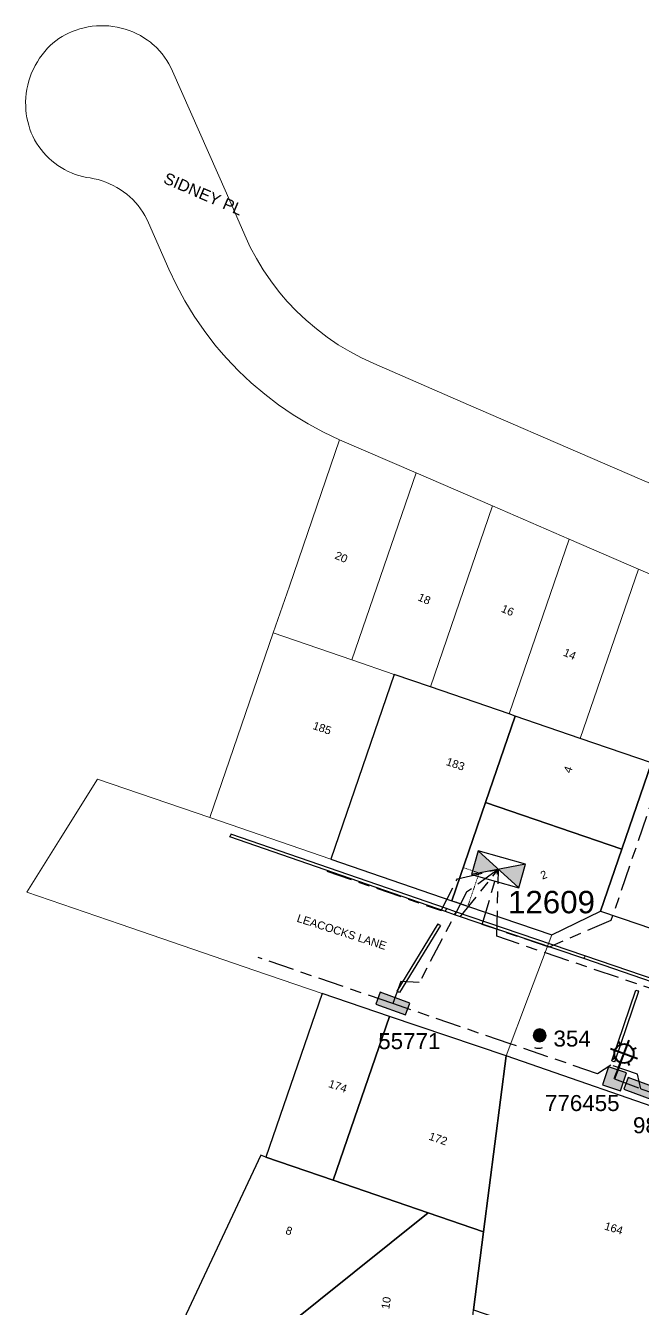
# Model space of a CAD drawing. Header units: metres. Extents: x 305620 to 306163, y 6240209 to 6240554.
# Drawn here: x 305619.7 to 305716.2, y 6240353.7 to 6240554.2 of the extents above; entities that cross this region are included whole.
import ezdxf
from ezdxf.enums import TextEntityAlignment as Align

# ---------------------------------------------------------------- set-up
doc = ezdxf.new("R2010")
doc.units = ezdxf.units.M
for name, pattern in [('Cable Exist UG', [8.2, 4, -1.2, 1.8, -1.2]), ('HIDDEN', [0.375, 0.25, -0.125]), ('HIDDEN2', [0.1875, 0.125, -0.0625])]:
    doc.linetypes.add(name, pattern=pattern)
doc.layers.get('0').update_dxf_attribs({"color": 6})
for name, color, linetype in [('_User Miscellaneous1', 7, 'Continuous'), ('Duct_SP_EXT', 7, 'Continuous'), ('Equip_SP_SL_EXT', 7, 'Continuous'), ('Mains_HV_EXT', 7, 'Continuous'), ('Mains_LV_EXT', 7, 'Continuous'), ('Mains_LV_SL_EXT', 7, 'Continuous'), ('Sub_SP_EXT', 7, 'Continuous'), ('SupportsOH_SP_TR_HV_LV_SL_EXT', 7, 'Continuous'), ('SupportsUG_SP_LV_EXT', 7, 'Continuous'), ('SupportsUG_SP_LV_SL_EXT', 7, 'Continuous')]:
    doc.layers.add(name, color=color, linetype=linetype)
for name, color, linetype, lineweight in [('Cadastre Land Parcels_SP_EXT', 9, 'Continuous', 5), ('Cadastre Other Property_SP_EXT', 9, 'HIDDEN', 5), ('Cadastre Roads_SP_EXT', 9, 'Continuous', 5)]:
    doc.layers.add(name, color=color, linetype=linetype, lineweight=lineweight)
doc.styles.add('COLUMN_LABEL', font='arial.ttf')
doc.styles.add('iecARIAL', font='arial.ttf', dxfattribs={"height": 2})
doc.styles.add('POLE_LABEL', font='arial.ttf')
doc.styles.get("Standard").update_dxf_attribs({"font": 'arial.ttf'})

# ---------------------------------------------------------------- blocks, each defined once
blk = doc.blocks.new('SUB_PADMOUNT_EXT')
for points in [[(0, 0), (-3.84, 1.92), (-3.84, -1.92)], [(0, 0), (3.84, 1.92), (3.84, -1.92)]]:
    blk.add_hatch(color=256).paths.add_polyline_path(points)
for p, q in [((3.84, 1.92), (-3.84, -1.92)), ((-3.84, 1.92), (3.84, -1.92))]:
    blk.add_line(p, q)
blk.add_lwpolyline([(-3.84, -1.92), (3.84, -1.92), (3.84, 1.92), (-3.84, 1.92)], close=True)
for tag, height, flags, p in [('ASSET_NUM', 3.5, 8, (2, 2)), ('STREET_CODE', 0.2, 9, (1.5, 0)), ('CONSTRUCTED_VOLTAGE', 0.2, 9, (1.5, -0.2)), ('OPERATING_VOLTAGE', 0.2, 9, (1.5, -0.6)), ('ORIENTATION', 0.2, 9, (1.5, -0.8)), ('OWNED_BY', 0.2, 9, (1.5, -1)), ('OPERATED_BY', 0.2, 9, (1.5, -1.2)), ('SECONDARY_VOLTAGE', 0.2, 9, (1.5, -1.6)), ('STATE', 0.2, 9, (1.5, -1.8)), ('NO_PHASES', 0.2, 9, (1.5, -0.4)), ('MAINTAINED_BY', 0.2, 9, (1.5, -1.4)), ('PARENT', 0.2, 9, (1.5, -2)), ('SUBSTATION_TYPE', 0.2, 9, (1.5, -2.2)), ('STREETNAME', 0.2, 9, (1.5, -3)), ('SUBURB', 0.2, 9, (1.5, -3.2)), ('Z', 0.2, 1, (1.5, -3.6)), ('USAGE', 0.2, 9, (1.5, -2.4)), ('LEGEND', 0.2, 9, (1.5, -2.6)), ('LOCATION', 0.2, 9, (1.5, -2.8)), ('NOTES', 0.2, 9, (1.5, -3.4))]:
    blk.add_attdef(tag, text='', height=height, dxfattribs=dict(flags=flags)).set_placement(p, align=Align.MIDDLE_LEFT)
blk = doc.blocks.new('COLUMN_EXT')
blk.add_hatch(color=256).paths.add_polyline_path([(-1.49, 1.48), (-1.49, -1.49), (1.48, -1.49), (1.48, 1.48)])
blk.add_lwpolyline([(-1.49, -1.49), (1.48, -1.49), (1.48, 1.48), (-1.49, 1.48)], close=True)
for tag, height, style, flags, p in [('ASSET_NUM', 2.5, 'COLUMN_LABEL', 8, (2, 2)), ('STRUCTURE_PLANT_NUMBER', 0.2, 'POLE_LABEL', 9, (1.81, 0.03)), ('STREET_CODE', 0.2, 'COLUMN_LABEL', 9, (1.81, -0.2))]:
    blk.add_attdef(tag, text='', height=height, dxfattribs=dict(style=style, flags=flags)).set_placement(p, align=Align.MIDDLE_LEFT)
at = {"flags": 9}
for tag, p in [('COLUMN_TYPE', (1.81, -0.4)), ('OWNED_BY', (1.81, -0.6)), ('STATE', (1.81, -0.8)), ('USAGE', (1.81, -1)), ('STREETNAME', (1.81, -1.6)), ('SUBURB', (1.81, -1.8)), ('LEGEND', (1.81, -1.2)), ('LOCATION', (1.81, -1.4)), ('NOTES', (1.81, -2))]:
    blk.add_attdef(tag, text='', height=0.2, dxfattribs=at).set_placement(p, align=Align.MIDDLE_LEFT)
at = {"flags": 1}
blk.add_attdef('Z', (1.81, -2.35), '', height=0.2, dxfattribs=at)
blk = doc.blocks.new('PILLAR_EXT')
blk.add_hatch(color=256).paths.add_polyline_path([(-2.475, 0.99), (-2.475, -0.99), (2.475, -0.99), (2.475, 0.99)])
blk.add_lwpolyline([(-2.475, -0.99), (2.475, -0.99), (2.475, 0.99), (-2.475, 0.99)], close=True)
at = {"style": 'iecARIAL', "flags": 8}
blk.add_attdef('ASSET_NUM', (1.5, 3.5), '', height=2.5, dxfattribs=at)
for tag, p, flags in [('OWNED_BY', (0, -0.2), 9), ('STATE', (0, -0.4), 9), ('SUPPORT_TYPE', (0, -0.6), 9), ('STREETNAME', (0, -1.8), 9), ('SUBURB', (0, -2), 1), ('USAGE', (0, -0.8), 9), ('LEGEND', (0, -1), 9), ('LOCATION', (0, -1.2), 9), ('NOTES', (0, -1.4), 9), ('PARENT', (0, -1.6), 9)]:
    blk.add_attdef(tag, p, '', height=0.2, dxfattribs=dict(flags=flags))
blk = doc.blocks.new('SL_LANTERN_EXT')
at = {"lineweight": 40}
for p, q in [((0, 1.97), (0, 6.47)), ((-2.25, 4.22), (2.25, 4.22)), ((-1.46, 5.68), (-1.06, 5.28)), ((1.46, 5.68), (1.06, 5.28)), ((-1.46, 2.76), (-1.06, 3.16)), ((0, 0), (0, 2.72)), ((1.46, 2.76), (1.06, 3.16))]:
    blk.add_line(p, q, dxfattribs=at)
blk.add_circle((0, 4.22), 1.5, dxfattribs=at)
at = {"style": 'iecARIAL', "flags": 8}
blk.add_attdef('ASSET_NUM', (1.5, 1.5), '', height=2.5, dxfattribs=at)
for tag, p, height, flags in [('OPERATING_VOLTAGE', (0.98, -1.65), 0.2, 9), ('ORIENTATION', (0.98, -1.85), 0.2, 9), ('OWNED_BY', (0.98, -2.05), 0.2, 9), ('CONSTRUCTED_VOLTAGE', (0.98, -0.65), 0.2, 9), ('CONTROL_TYPE', (0.98, -0.85), 0.2, 9), ('LANTERN_PURPOSE', (0.98, -1.05), 0.2, 9), ('LANTERN_TYPE', (0.98, -1.25), 0.2, 9), ('NO_PHASES', (0.98, -1.45), 0.2, 9), ('LNUMBER', (2.18, -3.25), 2.5, 8), ('STATE', (0.98, -2.25), 0.2, 9), ('USAGE', (0.98, -2.45), 0.2, 9), ('CEXIST', (0.98, -2.65), 0.2, 9), ('CNEW', (0.98, -2.85), 0.2, 9), ('CNUMBER', (0.98, -3.05), 0.2, 9), ('CREMOVE', (0.98, -3.25), 0.2, 9), ('CREPLACE', (0.98, -3.45), 0.2, 9), ('LKINGHEIGHT', (0.98, -3.65), 0.2, 9), ('LBRACKET', (0.98, -3.85), 0.2, 9), ('LBRACKETVOCAB', (0.98, -4.05), 0.2, 9), ('LCATEGORY', (0.98, -4.25), 0.2, 9), ('LCHARGE1', (0.98, -4.45), 0.2, 9), ('LCHARGE1PERCENT', (0.98, -4.65), 0.2, 9), ('LCHARGE2', (0.98, -4.85), 0.2, 9), ('LCHARGE2PERCENT', (0.98, -5.05), 0.2, 9), ('LCHARGE3', (0.98, -5.25), 0.2, 9), ('LCHARGE3PERCENT', (0.98, -5.45), 0.2, 9), ('LEXIST', (0.98, -5.65), 0.2, 9), ('LLAMP', (0.98, -5.85), 0.2, 9), ('LLAMPVOCAB', (0.98, -6.05), 0.2, 9), ('LMAST', (0.98, -6.25), 0.2, 9), ('LMASTVOCAB', (0.98, -6.45), 0.2, 9), ('LNEW', (0.98, -6.65), 0.2, 9), ('LANTNUMBER', (0.98, -6.85), 0.2, 9), ('LOUTREACH', (0.98, -7.25), 0.2, 9), ('LOUTREACHVOCAB', (0.98, -7.45), 0.2, 9), ('LRATECODE', (0.98, -7.65), 0.2, 9), ('LREMOVE', (0.98, -7.85), 0.2, 9), ('LREPLACE', (0.98, -8.05), 0.2, 9), ('STREETNAME', (0.98, -9.25), 0.2, 9), ('SUBURB', (0.98, -9.45), 0.2, 1), ('LTYPE', (0.98, -8.25), 0.2, 9), ('LTYPEVOCAB', (0.98, -8.45), 0.2, 9), ('LEGEND', (0.98, -8.65), 0.2, 9), ('LOCATION', (0.98, -8.85), 0.2, 9), ('NOTES', (0.98, -9.05), 0.2, 9)]:
    blk.add_attdef(tag, p, '', height=height, dxfattribs=dict(flags=flags))
blk = doc.blocks.new('POLE_EXT')
blk.add_hatch(color=256).paths.add_polyline_path([(-1, 0, 1), (1, 0, 1)])
blk.add_lwpolyline([(-1, 0, 1), (1, 0, 1)], format="xyb", close=True)
for tag, height, flags, p in [('pNumber', 2.5, 8, (-17.84, 2.07)), ('OWNED_BY', 0.2, 9, (1.35, -0.4)), ('SPECIAL_USE', 0.2, 9, (1.35, -0.8)), ('STATE', 0.2, 9, (1.35, -1)), ('cLV', 0.2, 9, (1.35, -1.4)), ('hDepth', 0.2, 9, (1.35, -1.6)), ('hDia', 0.2, 9, (1.35, -1.8)), ('cHV', 0.2, 9, (1.35, -2)), ('PARENT', 0.2, 9, (1.35, -0.6)), ('USAGE', 0.2, 9, (1.35, -1.2)), ('cLinedev', 0.2, 9, (1.35, -3.4)), ('pExisting', 0.2, 9, (1.35, -3.8)), ('LBRACKET', 0.2, 9, (1.35, -2.2)), ('LExisting', 0.2, 9, (1.35, -2.4)), ('LANTNUMBER', 0.2, 9, (1.35, -2.6)), ('LOther', 0.2, 9, (1.35, -2.8)), ('LRemove', 0.2, 9, (1.35, -3)), ('LEGEND', 0.2, 9, (1.35, -3.2)), ('LOCATION', 0.2, 9, (1.35, -3.6)), ('PFNUMBER', 0.2, 9, (1.35, -4)), ('pFooting', 0.2, 9, (1.35, -4.4)), ('pNew', 0.2, 9, (1.35, -4.6)), ('pRelocate', 0.2, 9, (1.35, -5)), ('pRemove', 0.2, 9, (1.35, -5.2)), ('pReplace', 0.2, 9, (1.35, -5.4)), ('pStay', 0.2, 9, (1.35, -5.6)), ('pType', 0.2, 9, (1.35, -5.8)), ('cspan', 0.2, 9, (1.35, -6)), ('NEWPFNUMBER', 0.2, 9, (1.35, -4.2)), ('STREETNAME', 0.2, 9, (1.35, -6.2)), ('SUBURB', 0.2, 9, (1.35, -6.4)), ('OPERATED_BY', 0.2, 9, (1.36, -7.01)), ('NOTES', 0.2, 9, (1.35, -6.6)), ('MAINTAINED_BY', 0.2, 9, (1.36, -6.81))]:
    blk.add_attdef(tag, text='', height=height, dxfattribs=dict(flags=flags)).set_placement(p, align=Align.MIDDLE_LEFT)
at = {"style": 'POLE_LABEL'}
for tag, height, flags, p in [('ASSET_NUM', 2.5, 8, (2, 2)), ('STRUCTURE_PLANT_NUMBER', 0.2, 9, (1.35, 0.03)), ('STREET_CODE', 0.2, 9, (1.35, -0.2))]:
    blk.add_attdef(tag, text='', height=height, dxfattribs=dict(at, flags=flags)).set_placement(p, align=Align.MIDDLE_LEFT)
at = {"flags": 1}
blk.add_attdef('Z', (1.35, -7.33), '', height=0.2, dxfattribs=at)

msp = doc.modelspace()

# ---------------------------------------------------------------- linework, layer by layer
at = {"layer": '_User Miscellaneous1', "color": 254, "linetype": 'Continuous'}
msp.add_lwpolyline([(305738.27499, 6240453.50403), (305730.70701, 6240457.68804), (305724.95204, 6240460.87296), (305717.46397, 6240439.06498), (305712.82704, 6240425.56197), (305709.51001, 6240415.903), (305715.50297, 6240413.84203), (305723.68803, 6240411.02799), (305731.69003, 6240434.33197), (305731.805, 6240434.664), (305738.27499, 6240453.50403)], close=True, dxfattribs=at)
at = {"layer": '_User Miscellaneous1', "linetype": 'Continuous'}
for points in [[(305682.94903, 6240450.90903), (305677.27604, 6240452.855), (305667.38199, 6240424.02102), (305686.28897, 6240417.52999), (305691.552, 6240432.86603), (305696.18602, 6240446.36396), (305695.23998, 6240446.69), (305682.94903, 6240450.90903)], [(305706.35602, 6240442.87597), (305696.18602, 6240446.36396), (305691.552, 6240432.86603), (305712.827, 6240425.56199), (305717.46403, 6240439.06504), (305706.35602, 6240442.87597)], [(305712.827, 6240425.56199), (305691.552, 6240432.86603), (305686.28897, 6240417.52999), (305701.88701, 6240412.175), (305709.51003, 6240415.90299), (305712.827, 6240425.56199)], [(305667.75502, 6240373.86497), (305676.52203, 6240399.415), (305666.02202, 6240403.018), (305657.23098, 6240377.476), (305667.75502, 6240373.86497)], [(305694.77897, 6240393.272), (305676.52203, 6240399.415), (305667.75502, 6240373.86497), (305682.55497, 6240368.78602), (305691.23701, 6240365.80797), (305694.77897, 6240393.272)], [(305723.898, 6240383.21497), (305694.77897, 6240393.272), (305691.23701, 6240365.80797), (305689.66504, 6240353.62099), (305719.54399, 6240343.36901), (305722.93296, 6240342.207), (305728.04698, 6240381.85898), (305723.898, 6240383.21497)], [(305682.55497, 6240368.78602), (305667.75502, 6240373.86497), (305657.23098, 6240377.476), (305656.40401, 6240377.75999), (305643.15403, 6240349.522), (305653.94298, 6240345.81998), (305682.55497, 6240368.78602)], [(305689.53696, 6240352.59801), (305689.66504, 6240353.62099), (305691.23701, 6240365.80797), (305682.55497, 6240368.78602), (305653.94298, 6240345.81998), (305653.60696, 6240343.519), (305670.28301, 6240348.30001), (305681.08697, 6240350.70901), (305689.53696, 6240352.59801)]]:
    msp.add_lwpolyline(points, close=True, dxfattribs=at)
at = {"layer": 'Cadastre Land Parcels_SP_EXT', "linetype": 'Continuous'}
for points in [[(305670.65701, 6240455.12603), (305680.69301, 6240484.35697), (305668.72703, 6240489.52999), (305660.88098, 6240466.67296), (305658.36703, 6240459.344), (305670.65701, 6240455.12603)], [(305692.65899, 6240479.182), (305680.69301, 6240484.35697), (305670.65701, 6240455.12603), (305677.27604, 6240452.855), (305682.94903, 6240450.90903), (305692.65899, 6240479.182)], [(305704.62497, 6240474.00704), (305692.65899, 6240479.182), (305682.94903, 6240450.90903), (305695.23998, 6240446.69), (305704.62497, 6240474.00704)], [(305715.44501, 6240469.32797), (305704.62497, 6240474.00704), (305695.23998, 6240446.69), (305696.18602, 6240446.36396), (305706.35602, 6240442.87597), (305715.44501, 6240469.32797)], [(305722.58096, 6240466.24198), (305715.44501, 6240469.32797), (305706.35602, 6240442.87597), (305717.46403, 6240439.06504), (305724.95198, 6240460.87304), (305722.58096, 6240466.24198)], [(305667.38199, 6240424.02102), (305677.27604, 6240452.855), (305670.65701, 6240455.12603), (305658.36703, 6240459.344), (305648.47201, 6240430.50897), (305667.38199, 6240424.02102)]]:
    msp.add_lwpolyline(points, close=True, dxfattribs=at)
at = {"layer": 'Cadastre Other Property_SP_EXT', "linetype": 'HIDDEN2'}
msp.add_lwpolyline([(305686.28885, 6240417.52998), (305688.78182, 6240416.6801), (305690.54176, 6240421.85393), (305688.0595, 6240422.68846), (305686.28885, 6240417.52998)], close=True, dxfattribs=at)
at = {"layer": 'Cadastre Roads_SP_EXT', "linetype": 'Continuous'}
msp.add_lwpolyline([(305724.12797, 6240479.81896), (305715.96198, 6240483.26403), (305707.90196, 6240486.75096), (305688.87499, 6240494.98), (305674.07698, 6240501.41502), (305672.17699, 6240502.30399), (305670.32699, 6240503.29098), (305668.53199, 6240504.37502), (305666.79802, 6240505.55497), (305665.12896, 6240506.82498), (305663.53098, 6240508.181), (305662.00602, 6240509.62198), (305660.56196, 6240511.14198), (305659.67899, 6240512.17701), (305659.21097, 6240512.72601), (305657.96498, 6240514.35702), (305656.80799, 6240516.05496), (305655.74197, 6240517.81198), (305654.77202, 6240519.62198), (305653.9, 6240521.48197), (305651.04004, 6240528.03099), (305642.62998, 6240547.109), (305642.36003, 6240547.67804), (305642.06199, 6240548.23296), (305641.735, 6240548.77003), (305641.38204, 6240549.289), (305641.00003, 6240549.79102), (305640.59303, 6240550.26999), (305640.16201, 6240550.72698), (305639.70803, 6240551.16303), (305639.50298, 6240551.33602), (305639.50298, 6240551.33602), (305639.21696, 6240551.574), (305639.17899, 6240551.60103), (305638.69498, 6240551.95999), (305638.15296, 6240552.31904), (305637.59302, 6240552.64904), (305637.01797, 6240552.94804), (305636.42597, 6240553.21896), (305635.82196, 6240553.455), (305635.20602, 6240553.66102), (305634.58002, 6240553.83498), (305633.94696, 6240553.97504), (305633.30604, 6240554.08304), (305632.65999, 6240554.15598), (305632.01201, 6240554.19404), (305631.36199, 6240554.20101), (305630.714, 6240554.17302), (305630.06698, 6240554.10997), (305629.42403, 6240554.01301), (305628.78796, 6240553.88399), (305628.16002, 6240553.72001), (305627.54003, 6240553.52503), (305626.93204, 6240553.29597), (305626.81, 6240553.24298), (305626.38596, 6240553.05498), (305625.86398, 6240552.79103), (305625.35702, 6240552.49998), (305624.86798, 6240552.18296), (305624.39299, 6240551.83998), (305623.93803, 6240551.47404), (305623.50401, 6240551.084), (305623.09604, 6240550.67797), (305622.64904, 6240550.17798), (305622.23603, 6240549.66404), (305621.84996, 6240549.12802), (305621.49197, 6240548.57496), (305621.16603, 6240548.00098), (305620.868, 6240547.41198), (305620.60202, 6240546.80903), (305620.36898, 6240546.19203), (305620.16703, 6240545.564), (305619.99898, 6240544.92599), (305619.86502, 6240544.28004), (305619.764, 6240543.62799), (305619.69803, 6240542.97302), (305619.66598, 6240542.31197), (305619.66898, 6240541.654), (305619.68302, 6240541.40003), (305619.70201, 6240541.02597), (305619.76603, 6240540.42099), (305619.86096, 6240539.81901), (305619.98697, 6240539.22303), (305620.14398, 6240538.635), (305620.33198, 6240538.05704), (305620.55001, 6240537.48897), (305620.797, 6240536.93203), (305621.07401, 6240536.39001), (305621.37796, 6240535.86397), (305621.70902, 6240535.35303), (305622.06604, 6240534.86099), (305622.44902, 6240534.38803), (305622.857, 6240533.93502), (305623.28696, 6240533.504), (305623.73899, 6240533.09603), (305624.21196, 6240532.71402), (305624.704, 6240532.357), (305625.21502, 6240532.02497), (305625.743, 6240531.72199), (305626.28502, 6240531.444), (305626.841, 6240531.19701), (305627.41004, 6240530.97898), (305627.988, 6240530.79098), (305628.57603, 6240530.63397), (305629.17103, 6240530.50796), (305629.77301, 6240530.41303), (305630.39204, 6240530.29797), (305631.00603, 6240530.15103), (305631.61004, 6240529.97097), (305632.20398, 6240529.76001), (305632.78698, 6240529.51797), (305633.35602, 6240529.24598), (305633.90802, 6240528.94504), (305634.44598, 6240528.61504), (305634.96504, 6240528.25696), (305635.46397, 6240527.87204), (305635.944, 6240527.46203), (305636.39903, 6240527.02704), (305636.83297, 6240526.56696), (305637.24103, 6240526.08799), (305637.62304, 6240525.58598), (305637.97803, 6240525.06603), (305638.30697, 6240524.52701), (305638.605, 6240523.97201), (305638.87398, 6240523.40403), (305642.06897, 6240516.15598), (305643.25103, 6240513.65304), (305644.56502, 6240511.21704), (305646.00502, 6240508.85204), (305647.56901, 6240506.56801), (305649.25202, 6240504.36902), (305650.23902, 6240503.21001), (305651.04304, 6240502.27299), (305652.93596, 6240500.28497), (305654.93097, 6240498.40096), (305657.02399, 6240496.62302), (305659.20797, 6240494.96101), (305661.47601, 6240493.41602), (305663.823, 6240491.992), (305666.24302, 6240490.69699), (305668.72697, 6240489.53003), (305680.69302, 6240484.35699), (305692.65898, 6240479.18201), (305704.62503, 6240474.00703), (305715.44504, 6240469.32797), (305722.58103, 6240466.24204)], dxfattribs=at)
msp.add_lwpolyline([(305648.47202, 6240430.50903), (305630.88001, 6240436.48301), (305625.05104, 6240427.17699), (305619.84798, 6240418.86901), (305634.46302, 6240413.85104), (305655.491, 6240406.63204), (305666.02199, 6240403.01804), (305676.52199, 6240399.41499), (305694.77902, 6240393.272), (305698.27196, 6240402.563), (305701.88702, 6240412.17499), (305686.28904, 6240417.53003), (305667.38199, 6240424.02103), (305648.47202, 6240430.50903)], close=True, dxfattribs=at)
at = {"layer": 'Duct_SP_EXT'}
for p, q in [((305651.60422, 6240427.4767), (305651.68268, 6240427.70351)), ((305651.76115, 6240427.93032), (305651.68268, 6240427.70351)), ((305685.4352, 6240416.28128), (305651.76115, 6240427.93032)), ((305685.27907, 6240415.82738), (305651.60422, 6240427.4767)), ((305685.27907, 6240415.82738), (305685.35713, 6240416.05433)), ((305686.71702, 6240415.33555), (305685.27907, 6240415.82738)), ((305685.4352, 6240416.28128), (305685.35713, 6240416.05433)), ((305686.87236, 6240415.78972), (305685.4352, 6240416.28128)), ((305686.71702, 6240415.33555), (305686.79469, 6240415.56263)), ((305686.71762, 6240415.33534), (305686.79469, 6240415.56263)), ((305686.87177, 6240415.78992), (305686.79469, 6240415.56263)), ((305686.87236, 6240415.78972), (305686.79469, 6240415.56263)), ((305707.07894, 6240408.93766), (305686.87177, 6240415.78992)), ((305684.08716, 6240413.88746), (305677.6989, 6240403.4124)), ((305684.49696, 6240413.63754), (305678.10871, 6240403.16248)), ((305684.08716, 6240413.88746), (305684.29206, 6240413.7625)), ((305684.49696, 6240413.63754), (305684.29206, 6240413.7625)), ((305706.92479, 6240408.48309), (305686.71762, 6240415.33534)), ((305706.92366, 6240408.48347), (305707.00187, 6240408.71037)), ((305721.97056, 6240403.29729), (305706.92366, 6240408.48347)), ((305706.92479, 6240408.48309), (305707.00187, 6240408.71037)), ((305707.07894, 6240408.93766), (305707.00187, 6240408.71037)), ((305707.08007, 6240408.93728), (305707.00187, 6240408.71037)), ((305722.12697, 6240403.75109), (305707.08007, 6240408.93728)), ((305711.29742, 6240392.49285), (305715.0515, 6240403.53183)), ((305715.0515, 6240403.53183), (305715.27872, 6240403.45456)), ((305715.50594, 6240403.37729), (305715.27872, 6240403.45456)), ((305677.6989, 6240403.4124), (305677.9038, 6240403.28744)), ((305678.10871, 6240403.16248), (305677.9038, 6240403.28744)), ((305711.75186, 6240392.3383), (305715.50594, 6240403.37729)), ((305711.29742, 6240392.49285), (305711.52464, 6240392.41557)), ((305711.75186, 6240392.3383), (305711.52464, 6240392.41557))]:
    msp.add_line(p, q, dxfattribs=at)
at = {"layer": 'Mains_HV_EXT', "linetype": 'Cable Exist UG'}
for points in [[(305687.55814, 6240414.98138), (305693.564, 6240422.42841)], [(305693.28806, 6240411.96381), (305693.564, 6240422.42841)], [(305783.92596, 6240371.26605), (305786.04881, 6240385.04401), (305758.92056, 6240389.69728), (305693.28806, 6240411.96381)]]:
    msp.add_lwpolyline(points, dxfattribs=at)
at = {"layer": 'Mains_LV_EXT', "linetype": 'Cable Exist UG'}
for points in [[(305719.35626, 6240438.43349), (305711.15073, 6240414.43834), (305701.48167, 6240410.29149), (305691.03233, 6240413.79487), (305693.564, 6240422.42841)], [(305666.75949, 6240422.11994), (305684.63283, 6240415.9852), (305687.14457, 6240420.95145), (305693.564, 6240422.42841)], [(305693.564, 6240422.42841), (305688.5885, 6240418.83919), (305681.17299, 6240404.7239), (305678.28797, 6240404.88989), (305677.04107, 6240401.454)], [(305695.39198, 6240395.17604), (305677.04099, 6240401.454)], [(305715.83019, 6240388.13899), (305715.29925, 6240390.45403), (305715.29925, 6240390.45403), (305711.14831, 6240391.85692), (305711.14831, 6240391.85692), (305709.05015, 6240390.49457), (305695.39206, 6240395.17595)], [(305715.83019, 6240388.13899), (305724.70655, 6240385.11492), (305738.72576, 6240380.3085), (305745.02107, 6240378.2402)]]:
    msp.add_lwpolyline(points, dxfattribs=at)
at = {"layer": 'Mains_LV_EXT', "linetype": 'Continuous'}
msp.add_lwpolyline([(305699.22243, 6240394.57529, 0.190137509), (305700.451, 6240394.59664)], format="xyb", dxfattribs=at)
at = {"layer": 'Mains_LV_SL_EXT', "linetype": 'Cable Exist UG'}
for points in [[(305677.04099, 6240401.454), (305655.99701, 6240408.67397)], [(305711.72104, 6240389.68969), (305715.83019, 6240388.13899)]]:
    msp.add_lwpolyline(points, dxfattribs=at)

# ---------------------------------------------------------------- block references
at = {"layer": 'Equip_SP_SL_EXT', "rotation": 339.6287916983193}
msp.add_blockref('SL_LANTERN_EXT', (305711.72107, 6240389.68965), dxfattribs=at)
at = {"layer": 'Sub_SP_EXT'}
ref = msp.add_blockref('SUB_PADMOUNT_EXT', (305693.56401, 6240422.4284), dxfattribs=dict(at, rotation=344.3920157890389))
ref.add_attrib('ASSET_NUM', '12609', dxfattribs={"layer": '0', "height": 3.5}).set_placement((305701.85776, 6240414.50639), align=Align.BOTTOM_CENTER)
at = {"layer": 'SupportsOH_SP_TR_HV_LV_SL_EXT'}
ref = msp.add_blockref('POLE_EXT', (305699.99796, 6240396.48702), dxfattribs=at)
ref.add_attrib('ASSET_NUM', '354', dxfattribs={"layer": '0', "height": 2.5, "rotation": 359.9763382, "style": 'POLE_LABEL'}).set_placement((305707.99587, 6240397.23702), align=Align.TOP_RIGHT)
at = {"layer": 'SupportsUG_SP_LV_EXT'}
ref = msp.add_blockref('PILLAR_EXT', (305677.04101, 6240401.45398), dxfattribs=dict(at, rotation=339.9882485220567))
ref.add_attrib('ASSET_NUM', '55771', dxfattribs={"layer": '0', "height": 2.5, "style": 'iecARIAL'}).set_placement((305684.49011, 6240393.5931), align=Align.BOTTOM_RIGHT)
ref = msp.add_blockref('PILLAR_EXT', (305715.83019, 6240388.139), dxfattribs=dict(at, rotation=339.6871736751883))
ref.add_attrib('ASSET_NUM', '98642', dxfattribs={"layer": '0', "height": 2.5, "style": 'iecARIAL'}).set_placement((305724.30653, 6240382.44848), align=Align.MIDDLE_RIGHT)
at = {"layer": 'SupportsUG_SP_LV_SL_EXT'}
ref = msp.add_blockref('COLUMN_EXT', (305711.72106, 6240389.68967), dxfattribs=dict(at, rotation=341.1752900671332))
ref.add_attrib('ASSET_NUM', '776455', dxfattribs={"layer": '0', "height": 2.5, "style": 'COLUMN_LABEL'}).set_placement((305712.4954, 6240385.91975), align=Align.MIDDLE_RIGHT)

# ---------------------------------------------------------------- texts
at = {"layer": '_User Miscellaneous1'}
for s, rotation, p in [('20', 336.720276, (305667.86504, 6240471.00599)), ('18', 336.72052, (305680.84682, 6240464.48576)), ('16', 336.720154, (305693.86822, 6240462.69703)), ('14', 336.720734, (305703.57043, 6240455.85299)), ('185', 341.114227, (305664.43081, 6240444.371)), ('183', 341.114044, (305685.26768, 6240438.74782)), ('4', 71.162186, (305704.87701, 6240437.34657)), ('2', 20.810228, (305700.41303, 6240420.80716)), ('LEACOCKS LANE', 342.2472, (305661.95061, 6240414.27038)), ('174', 341.071503, (305666.88254, 6240388.44352)), ('172', 341.071991, (305682.5696, 6240380.22923)), ('8', 341.071472, (305660.17367, 6240365.5382)), ('164', 343.0433748, (305710.01469, 6240366.19302)), ('10', 81.709671, (305676.48929, 6240353.64509))]:
    msp.add_text(s, height=1.25, rotation=rotation, dxfattribs=at).set_placement(p)
at = {"layer": 'Cadastre Roads_SP_EXT'}
msp.add_text('SIDNEY PL', height=1.8, rotation=336.720579, dxfattribs=at).set_placement((305641.04312, 6240529.69))

doc.saveas('drawing.dxf')
